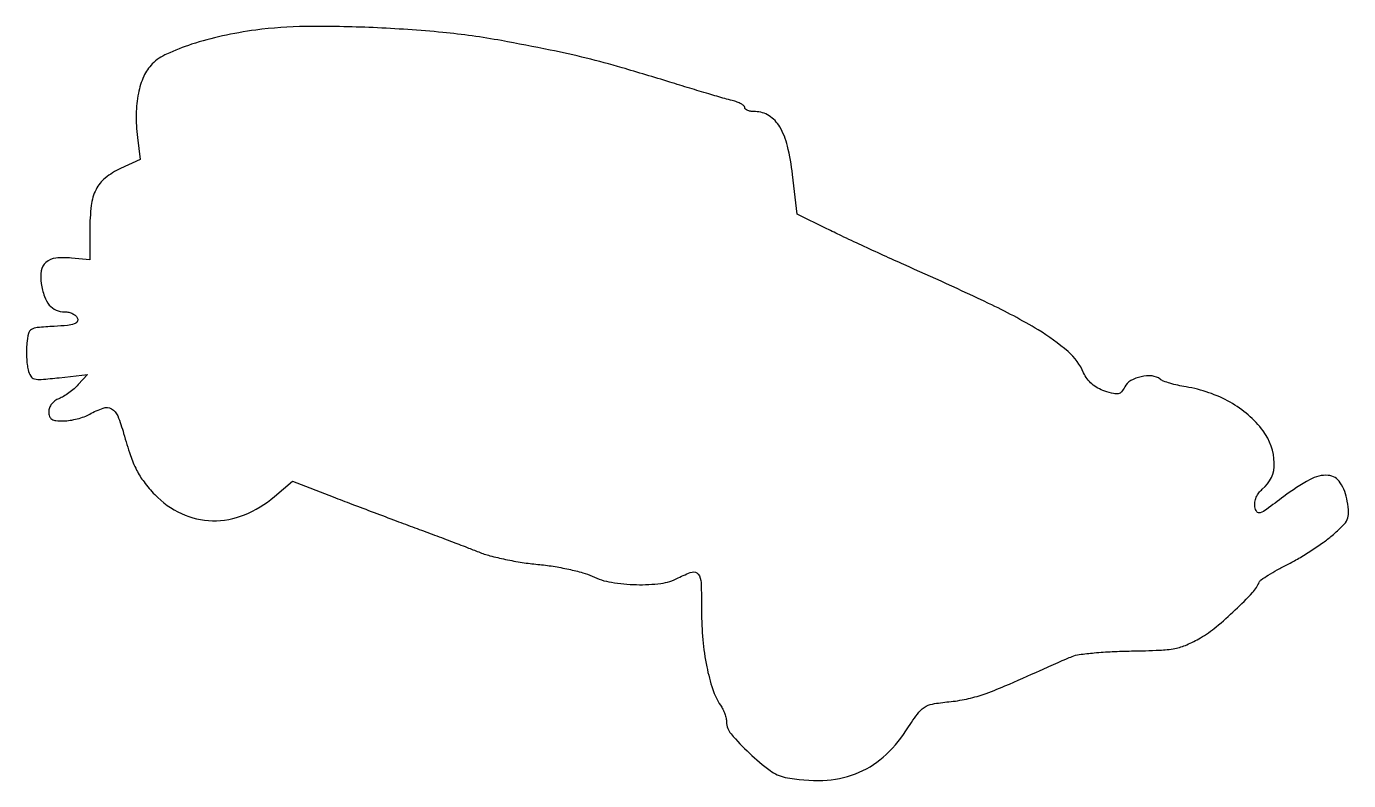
# Model space of a CAD drawing. Extents: x 0 to 291, y 0 to 166.
import ezdxf

# ---------------------------------------------------------------- set-up
doc = ezdxf.new("R2010")
doc.units = 0

msp = doc.modelspace()

# ---------------------------------------------------------------- linework, layer by layer
msp.add_lwpolyline([(50.5, 164.932926, 0.02076), (43.16145, 163.639561, 0.025093), (36.413646, 161.800057, 0.026785), (30.917141, 159.668961, 0.090739), (27.76403, 157.491303, 0.091667), (25.893328, 154.771962, 0.055076), (24.695636, 151.029303, 0.047103), (24.213945, 146.481998, 0.033187), (24.496512, 141.344936), (25.087097, 136.5), (20.793549, 134.5, 0.060105), (17.430041, 132.409979, 0.107959), (15.396651, 129.893685, 0.08684), (14.339768, 126.369029, 0.028963), (14.014742, 120.973574), (14, 114.447148), (9.981185, 114.830404, 0.05159), (6.551117, 114.802927, 0.149222), (4.394051, 113.872169, 0.178577), (3.353034, 112.027365, 0.080473), (3.353809, 109.207158, 0.041208), (4.050064, 106.401479, 0.09228), (5.117421, 104.49175, 0.119369), (6.598007, 103.390561, 0.100809), (8.515456, 103, -0.059212), (9.425188, 102.891886, -0.059497), (10.28267, 102.573596, -0.065346), (10.962263, 102.103868, -0.117814), (11.343049, 101.548413, -0.23953), (11.268874, 100.836344, -0.168782), (10.622576, 100.332269, -0.058839), (9.116118, 100.010492, -0.010148), (6.200037, 99.798413, 0.008781), (2.479029, 99.538011, 0.115965), (1.17917, 99.10966, 0.199117), (0.526722, 98.211939, 0.035051), (0.176321, 96.111627, 0.020899), (0.097312, 94.634742, 0.015417), (0.128714, 92.997466, 0.015638), (0.254837, 91.449232, 0.033349), (0.46878, 90.268368, 0.068934), (1.035534, 88.863916, 0.202639), (1.848558, 88.246201, 0.084608), (3.334741, 88.125482, 0.006669), (7.292459, 88.526983), (13.5, 89.240484), (11.5, 87.005479, -0.030802), (10.569827, 86.086679, -0.022044), (9.426563, 85.174239, -0.022368), (8.255625, 84.399064, -0.04372), (7.25, 83.909988, 0.066995), (6.356689, 83.423053, 0.069014), (5.634058, 82.721408, 0.073098), (5.162179, 81.890301, 0.092878), (5, 81.024751, 0.08107), (5.164716, 80.015533, 0.176282), (5.646909, 79.410078, 0.114973), (6.572626, 79.10297, 0.025577), (8.25, 79.035435, 0.035657), (9.676913, 79.152972, 0.023988), (11.279688, 79.480268, 0.024205), (12.808105, 79.949387, 0.043305), (14, 80.5, -0.046446), (16.968824, 81.848971, -0.216039), (18.796745, 81.680559, -0.169625), (20.152183, 80.1268, -0.027097), (21.467538, 76.25, 0.012911), (22.946639, 71.447079, 0.036703), (24.302919, 68.220631, 0.044716), (25.949914, 65.597612, 0.028175), (28.299313, 62.844214, 0.093764), (34.179799, 58.636401, 0.104553), (40.967536, 57.07742, 0.100707), (48.006933, 58.382566, 0.081149), (54.596105, 62.386276), (58.561507, 65.780512), (67.530753, 62.320287, 0.00114), (71.616082, 60.754905, 0.00067), (76.509034, 58.900342, 0.00067), (81.405189, 57.05955, 0.001143), (85.5, 55.536961, -0.00125), (89.313356, 54.118097, -0.001065), (93.329288, 52.602653, -0.001073), (96.977647, 51.208065, -0.003042), (99.514598, 50.214309, 0.030265), (101.995936, 49.395008, 0.012885), (105.40187, 48.588059, 0.012694), (109.089989, 47.911295, 0.016273), (112.514598, 47.48602, -0.016476), (115.860681, 47.069117, -0.014598), (119.311026, 46.419498, -0.01482), (122.383601, 45.651516, -0.042669), (124.437829, 44.878641, 0.069788), (128.674239, 43.541242, 0.036707), (134.182053, 43.027208, 0.036688), (139.571078, 43.316685, 0.088661), (143.364307, 44.506161, -0.039449), (146.419119, 45.804455, -0.330804), (147.759623, 45.366272, -0.146677), (148.396127, 43.47503, -0.008343), (148.5, 37.25, 0.022491), (148.785723, 30.901133, 0.027115), (149.643403, 24.993049, 0.029878), (150.962022, 19.998442, 0.06933), (152.665723, 16.527494, -0.034581), (153.176537, 15.646815, -0.027238), (153.608056, 14.631852, -0.027954), (153.905702, 13.640394, -0.059008), (154, 12.844149, 0.180025), (154.975823, 10.221737, 0.025421), (159.02832, 5.986045, 0.028289), (163.576504, 2.154357, 0.112001), (166.893158, 0.671368, 0.057574), (175.17865, -0.01269, 0.083758), (182.35033, 1.43939, 0.087809), (188.406868, 5.086906, 0.069911), (193.410762, 10.862106, -0.01142), (195.948918, 14.594436, -0.088695), (197.449986, 16.061149, -0.106236), (199.261047, 16.795489, -0.019511), (202.857898, 17.282283, 0.028979), (206.715434, 17.878902, 0.029887), (210.437627, 18.913648, 0.019088), (215.197643, 20.754828, 0.004544), (222.968438, 24.190969, -0.001665), (224.864816, 25.042614, -0.001424), (226.867918, 25.927357, -0.001434), (228.693048, 26.721053, -0.0041), (229.968438, 27.258976, -0.065678), (231.531661, 27.674436, -0.009337), (234.840729, 28.03966, -0.010493), (238.794267, 28.317922, -0.008771), (243, 28.451459, 0.007003), (249.173447, 28.625633, 0.036401), (252.557101, 29.016419, 0.055143), (255.172491, 29.819519, 0.030677), (258.149851, 31.329803, 0.039574), (261.616205, 33.751869, 0.017343), (265.818523, 37.464944, 0.014828), (269.616862, 41.283129, 0.091422), (271.107794, 43.605084, -0.147016), (271.517188, 44.110924, -0.01002), (273.081781, 45.132444, -0.013652), (275.035455, 46.279944, -0.009789), (277.276992, 47.458879, 0.016308), (279.783648, 48.819255, 0.011136), (282.543242, 50.519193, 0.011234), (285.133203, 52.279112, 0.022162), (287.092282, 53.810986, 0.015228), (289.50623, 56.008057, 0.096648), (290.451303, 57.362418, 0.118374), (290.723186, 58.848934, 0.027708), (290.442824, 61.38381, 0.098673), (288.907182, 65.435713, 0.239047), (286.241983, 67.042502, 0.146426), (282.255057, 66.161243, 0.034866), (276.5, 62.406898, -0.004086), (272.660054, 59.5505, -0.072411), (271.297875, 58.829482, -0.339293), (270.583755, 59.059778, -0.113825), (270.152671, 60.145521, -0.073174), (270.147266, 61.186731, -0.063975), (270.436532, 62.237352, -0.062108), (270.993477, 63.20894, -0.061471), (271.773653, 64.017798, 0.235047), (274.403234, 69.775382, 0.153134), (271.93743, 76.808802, 0.106056), (264.714519, 83.123023, 0.086703), (255, 86.494817, -0.015059), (253.189985, 86.845211, -0.016872), (251.472451, 87.293069, -0.016353), (250.043831, 87.768911, -0.081275), (249.310472, 88.185322, 0.149491), (247.543787, 88.894699, 0.075016), (245.120798, 88.737685, 0.074903), (242.847779, 87.871745, 0.14771), (241.523171, 86.489148, -0.05567), (240.829533, 85.434826, -0.170014), (240.105883, 85.000207, -0.112329), (239.07451, 85.020497, -0.018037), (237.126839, 85.579422, -0.046138), (235.597416, 86.240053, -0.053578), (234.296144, 87.143746, -0.055623), (233.255919, 88.270229, -0.056875), (232.498623, 89.590273, 0.113156), (229.077241, 94.257502, 0.042712), (222.486324, 99.03782, 0.025199), (211.611086, 104.862847, 0.006054), (193, 113.381217, -0.002457), (188.505395, 115.399435, -0.001964), (183.681362, 117.61704, -0.001985), (179.233028, 119.704651, -0.005029), (176.021657, 121.26709), (169.543313, 124.5), (168.510072, 133.181768, 0.028997), (167.395542, 139.43309, 0.075221), (165.683468, 143.663337, 0.115772), (163.332708, 146.110796, 0.144756), (160.325686, 147, -0.036501), (159.434997, 147.065109, -0.055092), (158.68317, 147.261905, -0.072192), (158.168521, 147.549927, -0.233205), (158, 147.891592, 0.221338), (157.819866, 148.278579, 0.046925), (157.192187, 148.71328, 0.040829), (156.303154, 149.121351, 0.028847), (155.25, 149.436804, -0.012014), (153.592095, 149.873192, -0.001556), (150.076563, 150.90132, -0.001814), (145.913228, 152.14943, -0.001514), (141.5, 153.504541, 0.004426), (131.016533, 156.656883, 0.010473), (123.141589, 158.77119, 0.010503), (115.19859, 160.550311, 0.004476), (104.5, 162.612207, 0.021464), (91.607298, 164.409589, 0.013162), (76.297962, 165.471815, 0.013128), (61.510471, 165.718725, 0.030854)], format="xyb", close=True)

doc.saveas('drawing.dxf')
